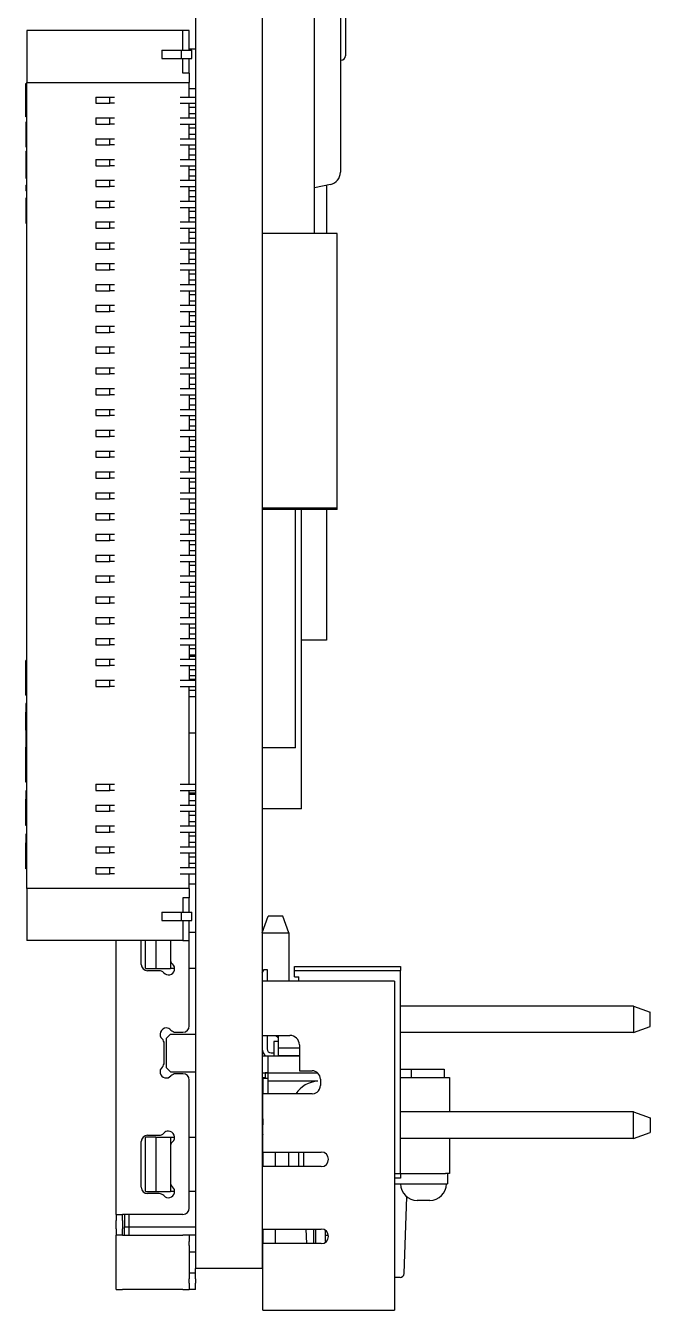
# Model space of a CAD drawing. Header units: millimetres. Extents: x 2 to 1109, y 2 to 430.
# Drawn here: x 35.51 to 50.5, y 301.05 to 331.9 of the extents above; entities that cross this region are included whole.
import ezdxf

# ---------------------------------------------------------------- set-up
doc = ezdxf.new("R2010")
doc.units = ezdxf.units.MM
doc.header["$LTSCALE"] = 0.5
doc.layers.add('几何体', color=7, linetype='Continuous')

msp = doc.modelspace()

# ---------------------------------------------------------------- linework, layer by layer
at = {"layer": '几何体'}
for p, q in [((39.581, 362.686), (39.581, 303.213)), ((41.181, 362.686), (41.181, 303.213)), ((42.441, 326.91), (42.441, 348.633)), ((43.061, 345.463), (43.061, 328.803)), ((43.181, 332.459), (43.181, 331.171)), ((39.281, 331.783), (35.531, 331.783)), ((35.531, 331.783), (35.531, 330.533)), ((39.281, 331.308), (39.281, 331.783)), ((39.431, 331.783), (39.281, 331.783)), ((39.431, 331.308), (39.431, 331.783)), ((38.772, 331.308), (38.772, 331.108)), ((38.772, 331.308), (39.153, 331.308)), ((39.153, 331.308), (39.241, 331.308)), ((39.241, 331.308), (39.241, 331.108)), ((39.241, 331.308), (39.391, 331.308)), ((39.391, 331.308), (39.491, 331.308)), ((39.581, 331.333), (39.431, 331.333)), ((39.491, 331.108), (39.491, 331.308)), ((39.491, 331.108), (39.491, 331.308)), ((39.491, 331.308), (39.491, 331.308)), ((38.772, 331.108), (39.153, 331.108)), ((39.153, 331.108), (39.241, 331.108)), ((39.241, 331.108), (39.391, 331.108)), ((39.281, 330.758), (39.281, 331.108)), ((39.391, 331.108), (39.491, 331.108)), ((39.431, 330.758), (39.431, 331.108)), ((39.491, 331.108), (39.491, 331.108)), ((43.061, 331.071), (43.081, 331.071)), ((39.431, 330.758), (39.281, 330.758)), ((39.431, 330.758), (39.431, 330.533)), ((35.506, 330.508), (35.531, 330.508)), ((35.506, 330.108), (35.506, 330.508)), ((35.531, 311.183), (35.531, 330.533)), ((35.531, 330.533), (39.431, 330.533)), ((39.431, 330.183), (39.431, 330.533)), ((39.581, 330.383), (39.431, 330.383)), ((35.531, 330.108), (35.506, 330.108)), ((35.506, 329.708), (35.506, 330.108)), ((37.186, 330.183), (37.186, 330.033)), ((37.186, 330.183), (37.524, 330.183)), ((37.186, 330.033), (37.524, 330.033)), ((37.524, 330.033), (37.524, 330.183)), ((37.524, 330.183), (37.636, 330.183)), ((37.636, 330.033), (37.524, 330.033)), ((39.213, 330.183), (39.363, 330.183)), ((39.213, 330.033), (39.363, 330.033)), ((39.363, 330.183), (39.371, 330.183)), ((39.363, 330.033), (39.371, 330.033)), ((39.371, 330.183), (39.521, 330.183)), ((39.371, 330.033), (39.521, 330.033)), ((39.431, 329.683), (39.431, 330.033)), ((39.521, 330.183), (39.581, 330.183)), ((39.521, 330.033), (39.581, 330.033)), ((39.568, 329.933), (39.431, 329.933)), ((39.568, 329.783), (39.431, 329.783)), ((39.581, 329.933), (39.568, 329.933)), ((39.581, 329.783), (39.568, 329.783)), ((35.531, 329.708), (35.506, 329.708)), ((35.531, 329.583), (35.506, 329.583)), ((35.506, 329.583), (35.506, 328.985)), ((37.186, 329.683), (37.186, 329.533)), ((37.186, 329.683), (37.524, 329.683)), ((37.186, 329.533), (37.524, 329.533)), ((37.524, 329.533), (37.524, 329.683)), ((37.524, 329.683), (37.636, 329.683)), ((37.636, 329.533), (37.524, 329.533)), ((39.213, 329.683), (39.363, 329.683)), ((39.213, 329.533), (39.363, 329.533)), ((39.363, 329.683), (39.371, 329.683)), ((39.363, 329.533), (39.371, 329.533)), ((39.371, 329.683), (39.521, 329.683)), ((39.371, 329.533), (39.521, 329.533)), ((39.431, 329.183), (39.431, 329.533)), ((39.568, 329.433), (39.431, 329.433)), ((39.521, 329.683), (39.581, 329.683)), ((39.521, 329.533), (39.581, 329.533)), ((39.581, 329.433), (39.568, 329.433)), ((37.186, 329.183), (37.186, 329.033)), ((37.186, 329.183), (37.524, 329.183)), ((37.524, 329.033), (37.524, 329.183)), ((37.524, 329.183), (37.636, 329.183)), ((39.213, 329.183), (39.363, 329.183)), ((39.363, 329.183), (39.371, 329.183)), ((39.371, 329.183), (39.521, 329.183)), ((39.568, 329.283), (39.431, 329.283)), ((39.521, 329.183), (39.581, 329.183)), ((39.581, 329.283), (39.568, 329.283)), ((35.506, 328.985), (35.531, 328.985)), ((35.506, 328.881), (35.531, 328.881)), ((35.506, 328.881), (35.506, 328.475)), ((37.186, 329.033), (37.524, 329.033)), ((37.636, 329.033), (37.524, 329.033)), ((39.213, 329.033), (39.363, 329.033)), ((39.363, 329.033), (39.371, 329.033)), ((39.371, 329.033), (39.521, 329.033)), ((39.431, 328.683), (39.431, 329.033)), ((39.568, 328.933), (39.431, 328.933)), ((39.521, 329.033), (39.581, 329.033)), ((39.581, 328.933), (39.568, 328.933)), ((43.061, 328.803), (43.061, 328.377)), ((37.186, 328.683), (37.186, 328.533)), ((37.186, 328.683), (37.524, 328.683)), ((37.186, 328.533), (37.524, 328.533)), ((37.524, 328.533), (37.524, 328.683)), ((37.524, 328.683), (37.636, 328.683)), ((37.636, 328.533), (37.524, 328.533)), ((39.213, 328.683), (39.363, 328.683)), ((39.213, 328.533), (39.363, 328.533)), ((39.363, 328.683), (39.371, 328.683)), ((39.363, 328.533), (39.371, 328.533)), ((39.371, 328.683), (39.521, 328.683)), ((39.371, 328.533), (39.521, 328.533)), ((39.568, 328.783), (39.431, 328.783)), ((39.431, 328.183), (39.431, 328.533)), ((39.521, 328.683), (39.581, 328.683)), ((39.521, 328.533), (39.581, 328.533)), ((39.581, 328.783), (39.568, 328.783)), ((35.506, 328.475), (35.531, 328.475)), ((35.506, 328.475), (35.506, 328.362)), ((35.506, 328.362), (35.531, 328.362)), ((35.506, 328.362), (35.506, 328.232)), ((35.506, 328.232), (35.531, 328.232)), ((37.186, 328.183), (37.186, 328.033)), ((37.186, 328.183), (37.524, 328.183)), ((37.524, 328.033), (37.524, 328.183)), ((37.524, 328.183), (37.636, 328.183)), ((39.213, 328.183), (39.363, 328.183)), ((39.363, 328.183), (39.371, 328.183)), ((39.371, 328.183), (39.521, 328.183)), ((39.568, 328.433), (39.431, 328.433)), ((39.568, 328.283), (39.431, 328.283)), ((39.521, 328.183), (39.581, 328.183)), ((39.581, 328.433), (39.568, 328.433)), ((39.581, 328.283), (39.568, 328.283)), ((35.506, 328.063), (35.506, 327.933)), ((35.506, 328.063), (35.531, 328.063)), ((35.531, 327.933), (35.506, 327.933)), ((37.186, 328.033), (37.524, 328.033)), ((37.636, 328.033), (37.524, 328.033)), ((39.213, 328.033), (39.363, 328.033)), ((39.363, 328.033), (39.371, 328.033)), ((39.371, 328.033), (39.521, 328.033)), ((39.431, 327.683), (39.431, 328.033)), ((39.568, 327.933), (39.431, 327.933)), ((39.521, 328.033), (39.581, 328.033)), ((39.581, 327.933), (39.568, 327.933)), ((42.823, 328.084), (42.441, 328.003)), ((42.731, 328.064), (42.731, 326.91)), ((35.506, 327.764), (35.531, 327.764)), ((35.506, 327.751), (35.531, 327.751)), ((35.506, 327.751), (35.506, 327.445)), ((37.186, 327.683), (37.186, 327.533)), ((37.186, 327.683), (37.524, 327.683)), ((37.524, 327.533), (37.524, 327.683)), ((37.524, 327.683), (37.636, 327.683)), ((39.213, 327.683), (39.363, 327.683)), ((39.363, 327.683), (39.371, 327.683)), ((39.371, 327.683), (39.521, 327.683)), ((39.568, 327.783), (39.431, 327.783)), ((39.521, 327.683), (39.581, 327.683)), ((39.581, 327.783), (39.568, 327.783)), ((35.506, 327.445), (35.531, 327.445)), ((35.506, 327.445), (35.506, 327.154)), ((37.186, 327.533), (37.524, 327.533)), ((37.636, 327.533), (37.524, 327.533)), ((39.213, 327.533), (39.363, 327.533)), ((39.363, 327.533), (39.371, 327.533)), ((39.371, 327.533), (39.521, 327.533)), ((39.431, 327.183), (39.431, 327.533)), ((39.568, 327.433), (39.431, 327.433)), ((39.568, 327.283), (39.431, 327.283)), ((39.521, 327.533), (39.581, 327.533)), ((39.581, 327.433), (39.568, 327.433)), ((39.581, 327.283), (39.568, 327.283)), ((35.506, 327.154), (35.531, 327.154)), ((37.186, 327.183), (37.186, 327.033)), ((37.186, 327.183), (37.524, 327.183)), ((37.186, 327.033), (37.524, 327.033)), ((37.524, 327.033), (37.524, 327.183)), ((37.524, 327.183), (37.636, 327.183)), ((37.636, 327.033), (37.524, 327.033)), ((39.213, 327.183), (39.363, 327.183)), ((39.213, 327.033), (39.363, 327.033)), ((39.363, 327.183), (39.371, 327.183)), ((39.363, 327.033), (39.371, 327.033)), ((39.371, 327.183), (39.521, 327.183)), ((39.371, 327.033), (39.521, 327.033)), ((39.431, 326.683), (39.431, 327.033)), ((39.521, 327.183), (39.581, 327.183)), ((39.521, 327.033), (39.581, 327.033)), ((37.186, 326.683), (37.186, 326.533)), ((37.186, 326.683), (37.524, 326.683)), ((37.524, 326.533), (37.524, 326.683)), ((37.524, 326.683), (37.636, 326.683)), ((39.213, 326.683), (39.363, 326.683)), ((39.363, 326.683), (39.371, 326.683)), ((39.371, 326.683), (39.521, 326.683)), ((39.568, 326.933), (39.431, 326.933)), ((39.568, 326.783), (39.431, 326.783)), ((39.521, 326.683), (39.581, 326.683)), ((39.581, 326.933), (39.568, 326.933)), ((39.581, 326.783), (39.568, 326.783)), ((42.981, 326.91), (41.181, 326.91)), ((42.981, 320.31), (42.981, 326.91)), ((37.186, 326.533), (37.524, 326.533)), ((37.636, 326.533), (37.524, 326.533)), ((39.213, 326.533), (39.363, 326.533)), ((39.363, 326.533), (39.371, 326.533)), ((39.371, 326.533), (39.521, 326.533)), ((39.431, 326.183), (39.431, 326.533)), ((39.568, 326.433), (39.431, 326.433)), ((39.521, 326.533), (39.581, 326.533)), ((39.581, 326.433), (39.568, 326.433)), ((37.186, 326.183), (37.186, 326.033)), ((37.186, 326.183), (37.524, 326.183)), ((37.186, 326.033), (37.524, 326.033)), ((37.524, 326.033), (37.524, 326.183)), ((37.524, 326.183), (37.636, 326.183)), ((37.636, 326.033), (37.524, 326.033)), ((39.213, 326.183), (39.363, 326.183)), ((39.213, 326.033), (39.363, 326.033)), ((39.363, 326.183), (39.371, 326.183)), ((39.363, 326.033), (39.371, 326.033)), ((39.371, 326.183), (39.521, 326.183)), ((39.371, 326.033), (39.521, 326.033)), ((39.568, 326.283), (39.431, 326.283)), ((39.431, 325.683), (39.431, 326.033)), ((39.521, 326.183), (39.581, 326.183)), ((39.521, 326.033), (39.581, 326.033)), ((39.581, 326.283), (39.568, 326.283)), ((39.568, 325.933), (39.431, 325.933)), ((39.568, 325.783), (39.431, 325.783)), ((39.581, 325.933), (39.568, 325.933)), ((39.581, 325.783), (39.568, 325.783)), ((37.186, 325.683), (37.186, 325.533)), ((37.186, 325.683), (37.524, 325.683)), ((37.186, 325.533), (37.524, 325.533)), ((37.524, 325.533), (37.524, 325.683)), ((37.524, 325.683), (37.636, 325.683)), ((37.636, 325.533), (37.524, 325.533)), ((39.213, 325.683), (39.363, 325.683)), ((39.213, 325.533), (39.363, 325.533)), ((39.363, 325.683), (39.371, 325.683)), ((39.363, 325.533), (39.371, 325.533)), ((39.371, 325.683), (39.521, 325.683)), ((39.371, 325.533), (39.521, 325.533)), ((39.431, 325.533), (39.431, 325.183)), ((39.568, 325.433), (39.431, 325.433)), ((39.521, 325.683), (39.581, 325.683)), ((39.521, 325.533), (39.581, 325.533)), ((39.581, 325.433), (39.568, 325.433)), ((37.186, 325.183), (37.186, 325.033)), ((37.186, 325.183), (37.524, 325.183)), ((37.524, 325.033), (37.524, 325.183)), ((37.524, 325.183), (37.636, 325.183)), ((39.213, 325.183), (39.363, 325.183)), ((39.363, 325.183), (39.371, 325.183)), ((39.371, 325.183), (39.521, 325.183)), ((39.568, 325.283), (39.431, 325.283)), ((39.521, 325.183), (39.581, 325.183)), ((39.581, 325.283), (39.568, 325.283)), ((37.186, 325.033), (37.524, 325.033)), ((37.636, 325.033), (37.524, 325.033)), ((39.213, 325.033), (39.363, 325.033)), ((39.363, 325.033), (39.371, 325.033)), ((39.371, 325.033), (39.521, 325.033)), ((39.431, 325.033), (39.431, 324.683)), ((39.568, 324.933), (39.431, 324.933)), ((39.521, 325.033), (39.581, 325.033)), ((39.581, 324.933), (39.568, 324.933)), ((37.186, 324.683), (37.186, 324.533)), ((37.186, 324.683), (37.524, 324.683)), ((37.186, 324.533), (37.524, 324.533)), ((37.524, 324.533), (37.524, 324.683)), ((37.524, 324.683), (37.636, 324.683)), ((37.636, 324.533), (37.524, 324.533)), ((39.213, 324.683), (39.363, 324.683)), ((39.213, 324.533), (39.363, 324.533)), ((39.363, 324.683), (39.371, 324.683)), ((39.363, 324.533), (39.371, 324.533)), ((39.371, 324.683), (39.521, 324.683)), ((39.371, 324.533), (39.521, 324.533)), ((39.568, 324.783), (39.431, 324.783)), ((39.431, 324.533), (39.431, 324.183)), ((39.521, 324.683), (39.581, 324.683)), ((39.521, 324.533), (39.581, 324.533)), ((39.581, 324.783), (39.568, 324.783)), ((37.186, 324.183), (37.186, 324.033)), ((37.186, 324.183), (37.524, 324.183)), ((37.524, 324.033), (37.524, 324.183)), ((37.524, 324.183), (37.636, 324.183)), ((39.213, 324.183), (39.363, 324.183)), ((39.363, 324.183), (39.371, 324.183)), ((39.371, 324.183), (39.521, 324.183)), ((39.568, 324.433), (39.431, 324.433)), ((39.568, 324.283), (39.431, 324.283)), ((39.521, 324.183), (39.581, 324.183)), ((39.581, 324.433), (39.568, 324.433)), ((39.581, 324.283), (39.568, 324.283)), ((37.186, 324.033), (37.524, 324.033)), ((37.636, 324.033), (37.524, 324.033)), ((39.213, 324.033), (39.363, 324.033)), ((39.363, 324.033), (39.371, 324.033)), ((39.371, 324.033), (39.521, 324.033)), ((39.431, 324.033), (39.431, 323.683)), ((39.568, 323.933), (39.431, 323.933)), ((39.521, 324.033), (39.581, 324.033)), ((39.581, 323.933), (39.568, 323.933)), ((37.186, 323.683), (37.186, 323.533)), ((37.186, 323.683), (37.524, 323.683)), ((37.524, 323.533), (37.524, 323.683)), ((37.524, 323.683), (37.636, 323.683)), ((39.213, 323.683), (39.363, 323.683)), ((39.363, 323.683), (39.371, 323.683)), ((39.371, 323.683), (39.521, 323.683)), ((39.568, 323.783), (39.431, 323.783)), ((39.521, 323.683), (39.581, 323.683)), ((39.581, 323.783), (39.568, 323.783)), ((37.186, 323.533), (37.524, 323.533)), ((37.636, 323.533), (37.524, 323.533)), ((39.213, 323.533), (39.363, 323.533)), ((39.363, 323.533), (39.371, 323.533)), ((39.371, 323.533), (39.521, 323.533)), ((39.431, 323.533), (39.431, 323.183)), ((39.568, 323.433), (39.431, 323.433)), ((39.568, 323.283), (39.431, 323.283)), ((39.521, 323.533), (39.581, 323.533)), ((39.581, 323.433), (39.568, 323.433)), ((39.581, 323.283), (39.568, 323.283)), ((37.186, 323.183), (37.186, 323.033)), ((37.186, 323.183), (37.524, 323.183)), ((37.186, 323.033), (37.524, 323.033)), ((37.524, 323.033), (37.524, 323.183)), ((37.524, 323.183), (37.636, 323.183)), ((37.636, 323.033), (37.524, 323.033)), ((39.213, 323.183), (39.363, 323.183)), ((39.213, 323.033), (39.363, 323.033)), ((39.363, 323.183), (39.371, 323.183)), ((39.363, 323.033), (39.371, 323.033)), ((39.371, 323.183), (39.521, 323.183)), ((39.371, 323.033), (39.521, 323.033)), ((39.431, 323.033), (39.431, 322.683)), ((39.521, 323.183), (39.581, 323.183)), ((39.521, 323.033), (39.581, 323.033)), ((37.186, 322.683), (37.186, 322.533)), ((37.186, 322.683), (37.524, 322.683)), ((37.524, 322.533), (37.524, 322.683)), ((37.524, 322.683), (37.636, 322.683)), ((39.213, 322.683), (39.363, 322.683)), ((39.363, 322.683), (39.371, 322.683)), ((39.371, 322.683), (39.521, 322.683)), ((39.568, 322.933), (39.431, 322.933)), ((39.568, 322.783), (39.431, 322.783)), ((39.521, 322.683), (39.581, 322.683)), ((39.581, 322.933), (39.568, 322.933)), ((39.581, 322.783), (39.568, 322.783)), ((37.186, 322.533), (37.524, 322.533)), ((37.636, 322.533), (37.524, 322.533)), ((39.213, 322.533), (39.363, 322.533)), ((39.363, 322.533), (39.371, 322.533)), ((39.371, 322.533), (39.521, 322.533)), ((39.431, 322.533), (39.431, 322.183)), ((39.568, 322.433), (39.431, 322.433)), ((39.521, 322.533), (39.581, 322.533)), ((39.581, 322.433), (39.568, 322.433)), ((37.186, 322.183), (37.186, 322.033)), ((37.186, 322.183), (37.524, 322.183)), ((37.186, 322.033), (37.524, 322.033)), ((37.524, 322.033), (37.524, 322.183)), ((37.524, 322.183), (37.636, 322.183)), ((37.636, 322.033), (37.524, 322.033)), ((39.213, 322.183), (39.363, 322.183)), ((39.213, 322.033), (39.363, 322.033)), ((39.363, 322.183), (39.371, 322.183)), ((39.363, 322.033), (39.371, 322.033)), ((39.371, 322.183), (39.521, 322.183)), ((39.371, 322.033), (39.521, 322.033)), ((39.568, 322.283), (39.431, 322.283)), ((39.431, 322.033), (39.431, 321.683)), ((39.521, 322.183), (39.581, 322.183)), ((39.521, 322.033), (39.581, 322.033)), ((39.581, 322.283), (39.568, 322.283)), ((39.568, 321.933), (39.431, 321.933)), ((39.568, 321.783), (39.431, 321.783)), ((39.581, 321.933), (39.568, 321.933)), ((39.581, 321.783), (39.568, 321.783)), ((37.186, 321.683), (37.186, 321.533)), ((37.186, 321.683), (37.524, 321.683)), ((37.186, 321.533), (37.524, 321.533)), ((37.524, 321.533), (37.524, 321.683)), ((37.524, 321.683), (37.636, 321.683)), ((37.636, 321.533), (37.524, 321.533)), ((39.213, 321.683), (39.363, 321.683)), ((39.213, 321.533), (39.363, 321.533)), ((39.363, 321.683), (39.371, 321.683)), ((39.363, 321.533), (39.371, 321.533)), ((39.371, 321.683), (39.521, 321.683)), ((39.371, 321.533), (39.521, 321.533)), ((39.431, 321.533), (39.431, 321.183)), ((39.568, 321.433), (39.431, 321.433)), ((39.521, 321.683), (39.581, 321.683)), ((39.521, 321.533), (39.581, 321.533)), ((39.581, 321.433), (39.568, 321.433)), ((37.186, 321.183), (37.186, 321.033)), ((37.186, 321.183), (37.524, 321.183)), ((37.524, 321.033), (37.524, 321.183)), ((37.524, 321.183), (37.636, 321.183)), ((39.213, 321.183), (39.363, 321.183)), ((39.363, 321.183), (39.371, 321.183)), ((39.371, 321.183), (39.521, 321.183)), ((39.568, 321.283), (39.431, 321.283)), ((39.521, 321.183), (39.581, 321.183)), ((39.581, 321.283), (39.568, 321.283)), ((37.186, 321.033), (37.524, 321.033)), ((37.636, 321.033), (37.524, 321.033)), ((39.213, 321.033), (39.363, 321.033)), ((39.363, 321.033), (39.371, 321.033)), ((39.371, 321.033), (39.521, 321.033)), ((39.431, 321.033), (39.431, 320.683)), ((39.568, 320.933), (39.431, 320.933)), ((39.568, 320.783), (39.431, 320.783)), ((39.521, 321.033), (39.581, 321.033)), ((39.581, 320.933), (39.568, 320.933)), ((39.581, 320.783), (39.568, 320.783)), ((37.186, 320.683), (37.186, 320.533)), ((37.186, 320.683), (37.524, 320.683)), ((37.186, 320.533), (37.524, 320.533)), ((37.524, 320.533), (37.524, 320.683)), ((37.524, 320.683), (37.636, 320.683)), ((37.636, 320.533), (37.524, 320.533)), ((39.213, 320.683), (39.363, 320.683)), ((39.213, 320.533), (39.363, 320.533)), ((39.363, 320.683), (39.371, 320.683)), ((39.363, 320.533), (39.371, 320.533)), ((39.371, 320.683), (39.521, 320.683)), ((39.371, 320.533), (39.521, 320.533)), ((39.431, 320.533), (39.431, 320.183)), ((39.521, 320.683), (39.581, 320.683)), ((39.521, 320.533), (39.581, 320.533)), ((37.186, 320.183), (37.186, 320.033)), ((37.186, 320.183), (37.524, 320.183)), ((37.524, 320.033), (37.524, 320.183)), ((37.524, 320.183), (37.636, 320.183)), ((39.213, 320.183), (39.363, 320.183)), ((39.363, 320.183), (39.371, 320.183)), ((39.371, 320.183), (39.521, 320.183)), ((39.568, 320.433), (39.431, 320.433)), ((39.568, 320.283), (39.431, 320.283)), ((39.521, 320.183), (39.581, 320.183)), ((39.581, 320.433), (39.568, 320.433)), ((39.581, 320.283), (39.568, 320.283)), ((42.981, 320.31), (41.181, 320.31)), ((42.981, 320.28), (41.181, 320.28)), ((41.981, 314.556), (41.981, 320.28)), ((42.131, 313.095), (42.131, 320.28)), ((42.731, 320.28), (42.731, 317.142)), ((42.981, 320.28), (42.981, 320.31)), ((37.186, 320.033), (37.524, 320.033)), ((37.636, 320.033), (37.524, 320.033)), ((39.213, 320.033), (39.363, 320.033)), ((39.363, 320.033), (39.371, 320.033)), ((39.371, 320.033), (39.521, 320.033)), ((39.431, 320.033), (39.431, 319.683)), ((39.568, 319.933), (39.431, 319.933)), ((39.521, 320.033), (39.581, 320.033)), ((39.581, 319.933), (39.568, 319.933)), ((37.186, 319.683), (37.186, 319.533)), ((37.186, 319.683), (37.524, 319.683)), ((37.524, 319.533), (37.524, 319.683)), ((37.524, 319.683), (37.636, 319.683)), ((39.213, 319.683), (39.363, 319.683)), ((39.363, 319.683), (39.371, 319.683)), ((39.371, 319.683), (39.521, 319.683)), ((39.568, 319.783), (39.431, 319.783)), ((39.521, 319.683), (39.581, 319.683)), ((39.581, 319.783), (39.568, 319.783)), ((37.186, 319.533), (37.524, 319.533)), ((37.636, 319.533), (37.524, 319.533)), ((39.213, 319.533), (39.363, 319.533)), ((39.363, 319.533), (39.371, 319.533)), ((39.371, 319.533), (39.521, 319.533)), ((39.431, 319.533), (39.431, 319.183)), ((39.568, 319.433), (39.431, 319.433)), ((39.568, 319.283), (39.431, 319.283)), ((39.521, 319.533), (39.581, 319.533)), ((39.581, 319.433), (39.568, 319.433)), ((39.581, 319.283), (39.568, 319.283)), ((37.186, 319.183), (37.186, 319.033)), ((37.186, 319.183), (37.524, 319.183)), ((37.186, 319.033), (37.524, 319.033)), ((37.524, 319.033), (37.524, 319.183)), ((37.524, 319.183), (37.636, 319.183)), ((37.636, 319.033), (37.524, 319.033)), ((39.213, 319.183), (39.363, 319.183)), ((39.213, 319.033), (39.363, 319.033)), ((39.363, 319.183), (39.371, 319.183)), ((39.363, 319.033), (39.371, 319.033)), ((39.371, 319.183), (39.521, 319.183)), ((39.371, 319.033), (39.521, 319.033)), ((39.431, 319.033), (39.431, 318.683)), ((39.568, 318.933), (39.431, 318.933)), ((39.521, 319.183), (39.581, 319.183)), ((39.521, 319.033), (39.581, 319.033)), ((39.581, 318.933), (39.568, 318.933)), ((37.186, 318.683), (37.186, 318.533)), ((37.186, 318.683), (37.524, 318.683)), ((37.524, 318.533), (37.524, 318.683)), ((37.524, 318.683), (37.636, 318.683)), ((39.213, 318.683), (39.363, 318.683)), ((39.363, 318.683), (39.371, 318.683)), ((39.371, 318.683), (39.521, 318.683)), ((39.568, 318.783), (39.431, 318.783)), ((39.521, 318.683), (39.581, 318.683)), ((39.581, 318.783), (39.568, 318.783)), ((37.186, 318.533), (37.524, 318.533)), ((37.636, 318.533), (37.524, 318.533)), ((39.213, 318.533), (39.363, 318.533)), ((39.363, 318.533), (39.371, 318.533)), ((39.371, 318.533), (39.521, 318.533)), ((39.431, 318.533), (39.431, 318.183)), ((39.568, 318.433), (39.431, 318.433)), ((39.521, 318.533), (39.581, 318.533)), ((39.581, 318.433), (39.568, 318.433)), ((37.186, 318.183), (37.186, 318.033)), ((37.186, 318.183), (37.524, 318.183)), ((37.186, 318.033), (37.524, 318.033)), ((37.524, 318.033), (37.524, 318.183)), ((37.524, 318.183), (37.636, 318.183)), ((37.636, 318.033), (37.524, 318.033)), ((39.213, 318.183), (39.363, 318.183)), ((39.213, 318.033), (39.363, 318.033)), ((39.363, 318.183), (39.371, 318.183)), ((39.363, 318.033), (39.371, 318.033)), ((39.371, 318.183), (39.521, 318.183)), ((39.371, 318.033), (39.521, 318.033)), ((39.568, 318.283), (39.431, 318.283)), ((39.431, 318.033), (39.431, 317.683)), ((39.521, 318.183), (39.581, 318.183)), ((39.521, 318.033), (39.581, 318.033)), ((39.581, 318.283), (39.568, 318.283)), ((39.568, 317.933), (39.431, 317.933)), ((39.568, 317.783), (39.431, 317.783)), ((39.581, 317.933), (39.568, 317.933)), ((39.581, 317.783), (39.568, 317.783)), ((37.186, 317.683), (37.186, 317.533)), ((37.186, 317.683), (37.524, 317.683)), ((37.186, 317.533), (37.524, 317.533)), ((37.524, 317.533), (37.524, 317.683)), ((37.524, 317.683), (37.636, 317.683)), ((37.636, 317.533), (37.524, 317.533)), ((39.213, 317.683), (39.363, 317.683)), ((39.213, 317.533), (39.363, 317.533)), ((39.363, 317.683), (39.371, 317.683)), ((39.363, 317.533), (39.371, 317.533)), ((39.371, 317.683), (39.521, 317.683)), ((39.371, 317.533), (39.521, 317.533)), ((39.431, 317.533), (39.431, 317.183)), ((39.568, 317.433), (39.431, 317.433)), ((39.521, 317.683), (39.581, 317.683)), ((39.521, 317.533), (39.581, 317.533)), ((39.581, 317.433), (39.568, 317.433)), ((37.186, 317.183), (37.186, 317.033)), ((37.186, 317.183), (37.524, 317.183)), ((37.524, 317.033), (37.524, 317.183)), ((37.524, 317.183), (37.636, 317.183)), ((39.213, 317.183), (39.363, 317.183)), ((39.363, 317.183), (39.371, 317.183)), ((39.371, 317.183), (39.521, 317.183)), ((39.568, 317.283), (39.431, 317.283)), ((39.521, 317.183), (39.581, 317.183)), ((39.581, 317.283), (39.568, 317.283)), ((42.731, 317.142), (42.131, 317.142)), ((37.186, 317.033), (37.524, 317.033)), ((37.636, 317.033), (37.524, 317.033)), ((39.213, 317.033), (39.363, 317.033)), ((39.363, 317.033), (39.371, 317.033)), ((39.371, 317.033), (39.521, 317.033)), ((39.431, 317.033), (39.431, 316.683)), ((39.568, 316.933), (39.431, 316.933)), ((39.568, 316.783), (39.431, 316.783)), ((39.521, 317.033), (39.581, 317.033)), ((39.581, 316.933), (39.568, 316.933)), ((39.581, 316.783), (39.568, 316.783)), ((35.531, 316.653), (35.506, 316.653)), ((35.506, 316.591), (35.506, 316.653)), ((35.506, 316.653), (35.506, 316.653)), ((35.531, 316.591), (35.506, 316.591)), ((35.506, 316.336), (35.506, 316.591)), ((37.186, 316.683), (37.186, 316.533)), ((37.186, 316.683), (37.524, 316.683)), ((37.186, 316.533), (37.524, 316.533)), ((37.524, 316.533), (37.524, 316.683)), ((37.524, 316.683), (37.636, 316.683)), ((37.636, 316.533), (37.524, 316.533)), ((39.213, 316.683), (39.363, 316.683)), ((39.213, 316.533), (39.363, 316.533)), ((39.363, 316.683), (39.371, 316.683)), ((39.363, 316.533), (39.371, 316.533)), ((39.371, 316.683), (39.521, 316.683)), ((39.371, 316.533), (39.521, 316.533)), ((39.431, 316.755), (39.581, 316.755)), ((39.431, 316.533), (39.431, 316.183)), ((39.521, 316.683), (39.581, 316.683)), ((39.521, 316.533), (39.581, 316.533)), ((35.531, 316.336), (35.506, 316.336)), ((35.506, 315.823), (35.506, 316.336)), ((37.186, 316.183), (37.186, 316.033)), ((37.186, 316.183), (37.524, 316.183)), ((37.524, 316.033), (37.524, 316.183)), ((37.524, 316.183), (37.636, 316.183)), ((39.213, 316.183), (39.363, 316.183)), ((39.363, 316.183), (39.371, 316.183)), ((39.371, 316.183), (39.521, 316.183)), ((39.568, 316.433), (39.431, 316.433)), ((39.568, 316.283), (39.431, 316.283)), ((39.431, 316.205), (39.581, 316.205)), ((39.521, 316.183), (39.581, 316.183)), ((39.581, 316.433), (39.568, 316.433)), ((39.581, 316.283), (39.568, 316.283)), ((37.186, 316.033), (37.524, 316.033)), ((37.636, 316.033), (37.524, 316.033)), ((39.213, 316.033), (39.363, 316.033)), ((39.363, 316.033), (39.371, 316.033)), ((39.371, 316.033), (39.521, 316.033)), ((39.431, 313.683), (39.431, 316.033)), ((39.568, 315.933), (39.431, 315.933)), ((39.521, 316.033), (39.581, 316.033)), ((39.581, 315.933), (39.568, 315.933)), ((35.506, 315.823), (35.531, 315.823)), ((35.531, 315.618), (35.506, 315.618)), ((35.506, 315.618), (35.506, 315.413)), ((39.568, 315.783), (39.431, 315.783)), ((39.581, 315.783), (39.568, 315.783)), ((35.506, 314.983), (35.506, 315.413)), ((35.506, 314.983), (35.506, 314.778)), ((35.506, 314.778), (35.531, 314.778)), ((35.506, 314.778), (35.506, 314.683)), ((35.506, 314.683), (35.531, 314.683)), ((35.506, 314.683), (35.506, 314.573)), ((39.581, 314.905), (39.431, 314.905)), ((35.531, 314.573), (35.506, 314.573)), ((35.506, 313.733), (35.506, 314.573)), ((41.981, 314.556), (41.181, 314.556)), ((35.531, 313.733), (35.506, 313.733)), ((35.531, 313.528), (35.506, 313.528)), ((35.506, 313.528), (35.506, 313.323)), ((37.186, 313.683), (37.186, 313.533)), ((37.186, 313.683), (37.524, 313.683)), ((37.186, 313.533), (37.524, 313.533)), ((37.524, 313.533), (37.524, 313.683)), ((37.524, 313.683), (37.636, 313.683)), ((37.636, 313.533), (37.524, 313.533)), ((39.213, 313.683), (39.363, 313.683)), ((39.213, 313.533), (39.363, 313.533)), ((39.363, 313.683), (39.371, 313.683)), ((39.363, 313.533), (39.371, 313.533)), ((39.371, 313.683), (39.521, 313.683)), ((39.371, 313.533), (39.521, 313.533)), ((39.431, 313.183), (39.431, 313.533)), ((39.431, 313.48), (39.581, 313.48)), ((39.568, 313.433), (39.431, 313.433)), ((39.521, 313.683), (39.581, 313.683)), ((39.521, 313.533), (39.581, 313.533)), ((39.581, 313.433), (39.568, 313.433)), ((35.506, 312.688), (35.506, 313.323)), ((37.186, 313.183), (37.186, 313.033)), ((37.186, 313.183), (37.524, 313.183)), ((37.524, 313.033), (37.524, 313.183)), ((37.524, 313.183), (37.636, 313.183)), ((39.213, 313.183), (39.363, 313.183)), ((39.363, 313.183), (39.371, 313.183)), ((39.371, 313.183), (39.521, 313.183)), ((39.568, 313.283), (39.431, 313.283)), ((39.521, 313.183), (39.581, 313.183)), ((39.581, 313.283), (39.568, 313.283)), ((42.131, 313.095), (41.181, 313.095)), ((37.186, 313.033), (37.524, 313.033)), ((37.636, 313.033), (37.524, 313.033)), ((39.213, 313.033), (39.363, 313.033)), ((39.363, 313.033), (39.371, 313.033)), ((39.371, 313.033), (39.521, 313.033)), ((39.431, 312.683), (39.431, 313.033)), ((39.568, 312.933), (39.431, 312.933)), ((39.568, 312.783), (39.431, 312.783)), ((39.521, 313.033), (39.581, 313.033)), ((39.581, 312.933), (39.568, 312.933)), ((39.581, 312.783), (39.568, 312.783)), ((35.531, 312.688), (35.506, 312.688)), ((35.531, 312.483), (35.506, 312.483)), ((35.506, 312.483), (35.506, 312.278)), ((37.186, 312.683), (37.186, 312.533)), ((37.186, 312.683), (37.524, 312.683)), ((37.186, 312.533), (37.524, 312.533)), ((37.524, 312.533), (37.524, 312.683)), ((37.524, 312.683), (37.636, 312.683)), ((37.636, 312.533), (37.524, 312.533)), ((39.213, 312.683), (39.363, 312.683)), ((39.213, 312.533), (39.363, 312.533)), ((39.363, 312.683), (39.371, 312.683)), ((39.363, 312.533), (39.371, 312.533)), ((39.371, 312.683), (39.521, 312.683)), ((39.371, 312.533), (39.521, 312.533)), ((39.431, 312.183), (39.431, 312.533)), ((39.521, 312.683), (39.581, 312.683)), ((39.521, 312.533), (39.581, 312.533)), ((35.506, 311.653), (35.506, 312.278)), ((37.186, 312.183), (37.186, 312.033)), ((37.186, 312.183), (37.524, 312.183)), ((37.524, 312.033), (37.524, 312.183)), ((37.524, 312.183), (37.636, 312.183)), ((39.213, 312.183), (39.363, 312.183)), ((39.363, 312.183), (39.371, 312.183)), ((39.371, 312.183), (39.521, 312.183)), ((39.568, 312.433), (39.431, 312.433)), ((39.568, 312.283), (39.431, 312.283)), ((39.521, 312.183), (39.581, 312.183)), ((39.581, 312.433), (39.568, 312.433)), ((39.581, 312.283), (39.568, 312.283)), ((37.186, 312.033), (37.524, 312.033)), ((37.636, 312.033), (37.524, 312.033)), ((39.213, 312.033), (39.363, 312.033)), ((39.363, 312.033), (39.371, 312.033)), ((39.371, 312.033), (39.521, 312.033)), ((39.431, 311.683), (39.431, 312.033)), ((39.568, 311.933), (39.431, 311.933)), ((39.521, 312.033), (39.581, 312.033)), ((39.581, 311.933), (39.568, 311.933)), ((35.531, 311.653), (35.506, 311.653)), ((37.186, 311.683), (37.186, 311.533)), ((37.186, 311.683), (37.524, 311.683)), ((37.186, 311.533), (37.524, 311.533)), ((37.524, 311.533), (37.524, 311.683)), ((37.524, 311.683), (37.636, 311.683)), ((37.636, 311.533), (37.524, 311.533)), ((39.213, 311.683), (39.363, 311.683)), ((39.213, 311.533), (39.363, 311.533)), ((39.363, 311.683), (39.371, 311.683)), ((39.363, 311.533), (39.371, 311.533)), ((39.371, 311.683), (39.521, 311.683)), ((39.371, 311.533), (39.521, 311.533)), ((39.568, 311.783), (39.431, 311.783)), ((39.431, 311.183), (39.431, 311.533)), ((39.521, 311.683), (39.581, 311.683)), ((39.521, 311.533), (39.581, 311.533)), ((39.581, 311.783), (39.568, 311.783)), ((39.581, 311.283), (39.431, 311.283)), ((39.431, 311.183), (35.531, 311.183)), ((35.531, 311.183), (35.531, 309.933)), ((39.431, 310.958), (39.281, 310.958)), ((39.281, 310.958), (39.281, 310.608)), ((39.431, 311.183), (39.431, 310.958)), ((39.431, 310.608), (39.431, 310.958)), ((38.772, 310.608), (38.772, 310.408)), ((38.772, 310.608), (39.153, 310.608)), ((39.153, 310.608), (39.241, 310.608)), ((39.241, 310.608), (39.241, 310.408)), ((39.241, 310.608), (39.391, 310.608)), ((39.391, 310.608), (39.491, 310.608)), ((39.491, 310.408), (39.491, 310.608)), ((39.491, 310.408), (39.491, 310.608)), ((39.491, 310.608), (39.491, 310.608)), ((38.772, 310.408), (39.153, 310.408)), ((39.153, 310.408), (39.241, 310.408)), ((39.241, 310.408), (39.391, 310.408)), ((39.281, 310.408), (39.281, 309.933)), ((39.391, 310.408), (39.491, 310.408)), ((39.431, 309.933), (39.431, 310.408)), ((39.491, 310.408), (39.491, 310.408)), ((41.181, 310.118), (41.326, 310.518)), ((41.675, 310.518), (41.326, 310.518)), ((41.821, 310.118), (41.675, 310.518)), ((39.431, 310.133), (39.581, 310.133)), ((41.181, 310.118), (41.821, 310.118)), ((41.821, 310.118), (41.821, 308.952)), ((39.281, 309.933), (35.531, 309.933)), ((37.681, 303.355), (37.681, 309.933)), ((38.281, 309.355), (38.281, 309.933)), ((38.381, 309.255), (38.381, 309.933)), ((38.631, 309.933), (38.631, 309.255)), ((38.981, 309.933), (38.981, 309.255)), ((39.281, 309.933), (39.431, 309.933)), ((39.431, 307.88), (39.431, 309.933)), ((38.381, 309.255), (38.631, 309.255)), ((38.707, 309.205), (38.431, 309.205)), ((38.631, 309.255), (38.981, 309.255)), ((39.081, 309.255), (38.981, 309.255)), ((39.581, 309.255), (39.431, 309.255)), ((41.181, 309.157), (41.231, 309.232)), ((41.231, 309.232), (41.301, 309.232)), ((41.301, 309.232), (41.301, 308.952)), ((41.961, 309.208), (41.961, 309.308)), ((41.961, 309.308), (44.501, 309.308)), ((41.961, 309.208), (44.501, 309.208)), ((41.961, 309.058), (41.961, 309.208)), ((41.961, 309.058), (42.061, 309.058)), ((42.061, 308.952), (42.061, 309.058)), ((44.501, 309.308), (44.501, 309.208)), ((44.501, 304.328), (44.501, 309.208)), ((43.061, 308.952), (41.181, 308.952)), ((44.361, 308.952), (43.061, 308.952)), ((44.361, 308.952), (44.361, 301.052)), ((50.101, 308.358), (44.501, 308.358)), ((50.101, 308.358), (50.101, 307.718)), ((50.101, 308.358), (50.501, 308.212)), ((50.501, 307.863), (50.501, 308.212)), ((50.101, 307.718), (50.501, 307.863)), ((38.881, 307.58), (38.981, 307.68)), ((38.881, 307.58), (38.881, 306.88)), ((38.981, 307.68), (39.581, 307.68)), ((39.104, 307.73), (39.281, 307.73)), ((41.181, 307.652), (41.851, 307.652)), ((41.301, 307.652), (41.301, 307.332)), ((41.514, 307.652), (41.566, 307.599)), ((41.566, 307.652), (41.566, 307.352)), ((50.101, 307.718), (44.501, 307.718)), ((38.831, 307.003), (38.831, 307.456)), ((41.401, 307.232), (41.466, 307.232)), ((41.466, 307.502), (41.466, 307.232)), ((41.566, 307.502), (41.466, 307.502)), ((41.466, 307.232), (41.466, 307.152)), ((41.566, 307.352), (42.076, 307.352)), ((41.566, 307.352), (41.566, 307.164)), ((42.076, 307.427), (42.076, 306.802)), ((41.321, 307.152), (41.181, 307.152)), ((42.076, 307.152), (41.321, 307.152)), ((41.321, 307.152), (41.321, 306.752)), ((42.076, 307.164), (41.566, 307.164)), ((41.566, 307.164), (41.566, 307.152)), ((38.981, 306.78), (38.881, 306.88)), ((38.981, 306.78), (39.581, 306.78)), ((39.281, 306.73), (39.104, 306.73)), ((41.181, 306.752), (41.321, 306.752)), ((41.181, 306.64), (41.251, 306.64)), ((41.201, 306.626), (41.321, 306.626)), ((41.201, 306.626), (41.201, 306.452)), ((41.251, 306.752), (41.251, 306.626)), ((41.321, 306.752), (41.251, 306.752)), ((41.321, 306.752), (41.321, 306.552)), ((41.321, 306.752), (42.513, 306.752)), ((42.076, 306.802), (42.381, 306.802)), ((42.581, 306.602), (42.581, 306.452)), ((44.501, 306.84), (44.756, 306.84)), ((44.501, 306.64), (45.581, 306.64)), ((44.756, 306.84), (44.756, 306.64)), ((44.756, 306.84), (45.256, 306.84)), ((45.256, 306.84), (45.556, 306.84)), ((45.556, 306.84), (45.556, 306.64)), ((45.581, 306.64), (45.681, 306.64)), ((45.681, 306.64), (45.681, 305.818)), ((39.431, 303.505), (39.431, 306.58)), ((41.201, 306.452), (41.201, 306.252)), ((41.321, 306.552), (41.321, 306.252)), ((42.516, 306.552), (41.321, 306.552)), ((41.201, 304.852), (41.201, 306.252)), ((41.321, 306.252), (41.201, 306.252)), ((41.5, 306.252), (41.321, 306.252)), ((42.381, 306.252), (41.5, 306.252)), ((50.101, 305.818), (44.501, 305.818)), ((50.101, 305.178), (50.101, 305.818)), ((50.101, 305.818), (50.501, 305.672)), ((50.501, 305.672), (50.501, 305.323)), ((41.201, 305.652), (41.201, 305.502)), ((41.201, 304.852), (41.201, 305.502)), ((38.281, 304.005), (38.281, 305.105)), ((38.381, 303.905), (38.381, 305.205)), ((38.631, 305.205), (38.381, 305.205)), ((38.431, 305.255), (38.707, 305.255)), ((38.631, 305.205), (38.631, 303.905)), ((38.631, 305.205), (38.981, 305.205)), ((38.981, 305.205), (38.981, 303.905)), ((38.981, 305.205), (39.081, 305.205)), ((39.431, 305.205), (39.581, 305.205)), ((50.101, 305.178), (44.501, 305.178)), ((45.681, 305.178), (45.681, 304.34)), ((50.101, 305.178), (50.501, 305.323)), ((41.201, 304.852), (42.501, 304.852)), ((41.201, 304.852), (41.201, 304.764)), ((41.201, 304.764), (41.201, 304.502)), ((41.501, 304.764), (41.501, 304.852)), ((41.501, 304.502), (41.501, 304.764)), ((41.821, 304.828), (41.822, 304.852)), ((41.821, 304.502), (41.821, 304.828)), ((42.061, 304.502), (42.061, 304.852)), ((42.181, 304.502), (42.181, 304.852)), ((42.501, 304.852), (42.602, 304.852)), ((42.602, 304.502), (41.181, 304.502)), ((44.501, 304.328), (44.361, 304.328)), ((44.501, 304.228), (44.361, 304.228)), ((44.501, 304.34), (45.581, 304.34)), ((44.501, 304.328), (44.501, 304.228)), ((45.681, 304.34), (45.581, 304.34)), ((45.631, 304.34), (45.631, 304.09)), ((38.381, 303.905), (38.631, 303.905)), ((38.707, 303.855), (38.431, 303.855)), ((38.631, 303.905), (38.981, 303.905)), ((39.081, 303.905), (38.981, 303.905)), ((39.581, 303.905), (39.431, 303.905)), ((44.361, 304.09), (45.331, 304.09)), ((45.331, 304.09), (45.631, 304.09)), ((44.593, 301.936), (44.657, 303.777)), ((45.056, 303.69), (44.906, 303.69)), ((45.206, 303.69), (45.056, 303.69)), ((37.681, 303.355), (37.831, 303.355)), ((37.681, 303.355), (37.681, 303.205)), ((37.681, 303.005), (37.681, 303.205)), ((39.281, 303.355), (37.831, 303.355)), ((37.831, 303.205), (37.831, 303.355)), ((37.831, 303.205), (37.831, 303.005)), ((37.881, 303.355), (37.881, 303.055)), ((37.981, 303.355), (37.981, 303.055)), ((39.581, 303.213), (39.581, 302.058)), ((41.181, 303.213), (41.181, 302.058)), ((37.681, 303.005), (37.681, 302.855)), ((37.831, 302.855), (37.831, 303.005)), ((37.881, 303.055), (37.981, 303.055)), ((37.881, 302.855), (37.881, 303.055)), ((37.981, 303.055), (39.581, 303.055)), ((37.981, 303.055), (37.981, 302.855)), ((41.181, 303.002), (42.602, 303.002)), ((41.201, 303.002), (41.201, 302.739)), ((41.501, 302.739), (41.501, 303.002)), ((42.232, 303.002), (42.244, 302.652)), ((42.421, 302.652), (42.421, 303.002)), ((42.461, 303.002), (42.461, 302.652)), ((42.706, 302.852), (42.706, 302.967)), ((37.831, 302.855), (37.681, 302.855)), ((37.681, 301.555), (37.681, 302.855)), ((37.831, 302.855), (39.281, 302.855)), ((39.431, 302.855), (39.281, 302.855)), ((39.431, 302.855), (39.431, 302.705)), ((39.581, 302.855), (39.431, 302.855)), ((39.431, 302.605), (39.431, 302.705)), ((39.431, 302.605), (39.431, 302.455)), ((41.201, 302.739), (41.201, 302.652)), ((41.201, 301.052), (41.201, 302.652)), ((42.501, 302.652), (41.201, 302.652)), ((41.501, 302.652), (41.501, 302.739)), ((42.602, 302.652), (42.501, 302.652)), ((42.706, 302.852), (42.775, 302.852)), ((42.706, 302.702), (42.706, 302.852)), ((42.706, 302.702), (42.706, 302.686)), ((39.431, 302.455), (39.581, 302.455)), ((39.431, 302.455), (39.431, 301.955)), ((41.181, 302.058), (39.581, 302.058)), ((39.581, 301.955), (39.581, 302.058)), ((39.431, 301.955), (39.431, 301.805)), ((39.431, 301.955), (39.581, 301.955)), ((39.431, 301.705), (39.431, 301.805)), ((39.431, 301.705), (39.431, 301.555)), ((39.581, 301.805), (39.581, 301.955)), ((39.581, 301.805), (39.581, 301.705)), ((39.581, 301.555), (39.581, 301.705)), ((44.493, 301.84), (44.361, 301.84)), ((37.681, 301.555), (37.831, 301.555)), ((39.281, 301.555), (37.831, 301.555)), ((39.281, 301.555), (39.431, 301.555)), ((39.581, 301.555), (39.431, 301.555)), ((41.201, 301.052), (42.501, 301.052)), ((42.501, 301.052), (43.061, 301.052)), ((43.061, 301.052), (44.361, 301.052))]:
    msp.add_line(p, q, dxfattribs=at)
at = {"layer": '几何体', "flags": 128}
for points in [[(42.381, 306.252), (42.442, 306.261), (42.501, 306.292)], [(41.201, 305.284), (41.194, 305.254), (41.181, 305.118)]]:
    msp.add_lwpolyline(points, dxfattribs=at)
at = {"layer": '几何体'}
for centre, radius, start, end in [((43.081, 331.171), 0.1, 270, 0), ((42.761, 328.377), 0.3, 282, 0), ((38.931, 309.255), 0.15, 221.8103, 48.1897), ((39.131, 309.478), 0.15, 180, 228.1897), ((38.431, 309.355), 0.15, 180, 270), ((38.707, 309.055), 0.15, 41.8103, 90), ((38.881, 307.68), 0.15, 90, 228.1897), ((38.881, 307.68), 0.15, 41.8103, 90), ((39.281, 307.88), 0.15, 270, 0), ((38.681, 307.456), 0.15, 0, 48.1897), ((39.104, 307.88), 0.15, 221.8103, 270), ((41.851, 307.427), 0.225, 0, 90), ((41.401, 307.332), 0.22, 180, 234.9032), ((41.401, 307.332), 0.1, 180, 270), ((38.681, 307.003), 0.15, 311.8103, 0), ((38.881, 306.78), 0.15, 131.8103, 318.1897), ((39.104, 306.58), 0.15, 90, 138.1897), ((39.281, 306.58), 0.15, 0, 90), ((42.381, 306.602), 0.2, 0, 90), ((42.552, 305.876), 0.676, 93.0347, 146.2879), ((42.381, 306.452), 0.2, 306.8699, 0), ((38.431, 305.105), 0.15, 90, 180), ((38.707, 305.405), 0.15, 270, 318.1897), ((38.931, 305.205), 0.15, 90, 138.1897), ((38.931, 305.205), 0.15, 311.8103, 90), ((39.131, 304.981), 0.15, 131.8103, 180), ((42.602, 304.677), 0.175, 270, 90), ((39.131, 304.128), 0.15, 180, 228.1897), ((38.431, 304.005), 0.15, 180, 270), ((38.707, 303.705), 0.15, 41.8103, 90), ((38.931, 303.905), 0.15, 221.8103, 48.1897), ((44.906, 304.09), 0.4, 180, 270), ((45.206, 304.09), 0.4, 270, 0), ((39.281, 303.505), 0.15, 270, 0), ((42.602, 302.827), 0.175, 270, 90), ((44.493, 301.94), 0.1, 270, 358)]:
    msp.add_arc(centre, radius, start, end, dxfattribs=at)

doc.saveas('drawing.dxf')
